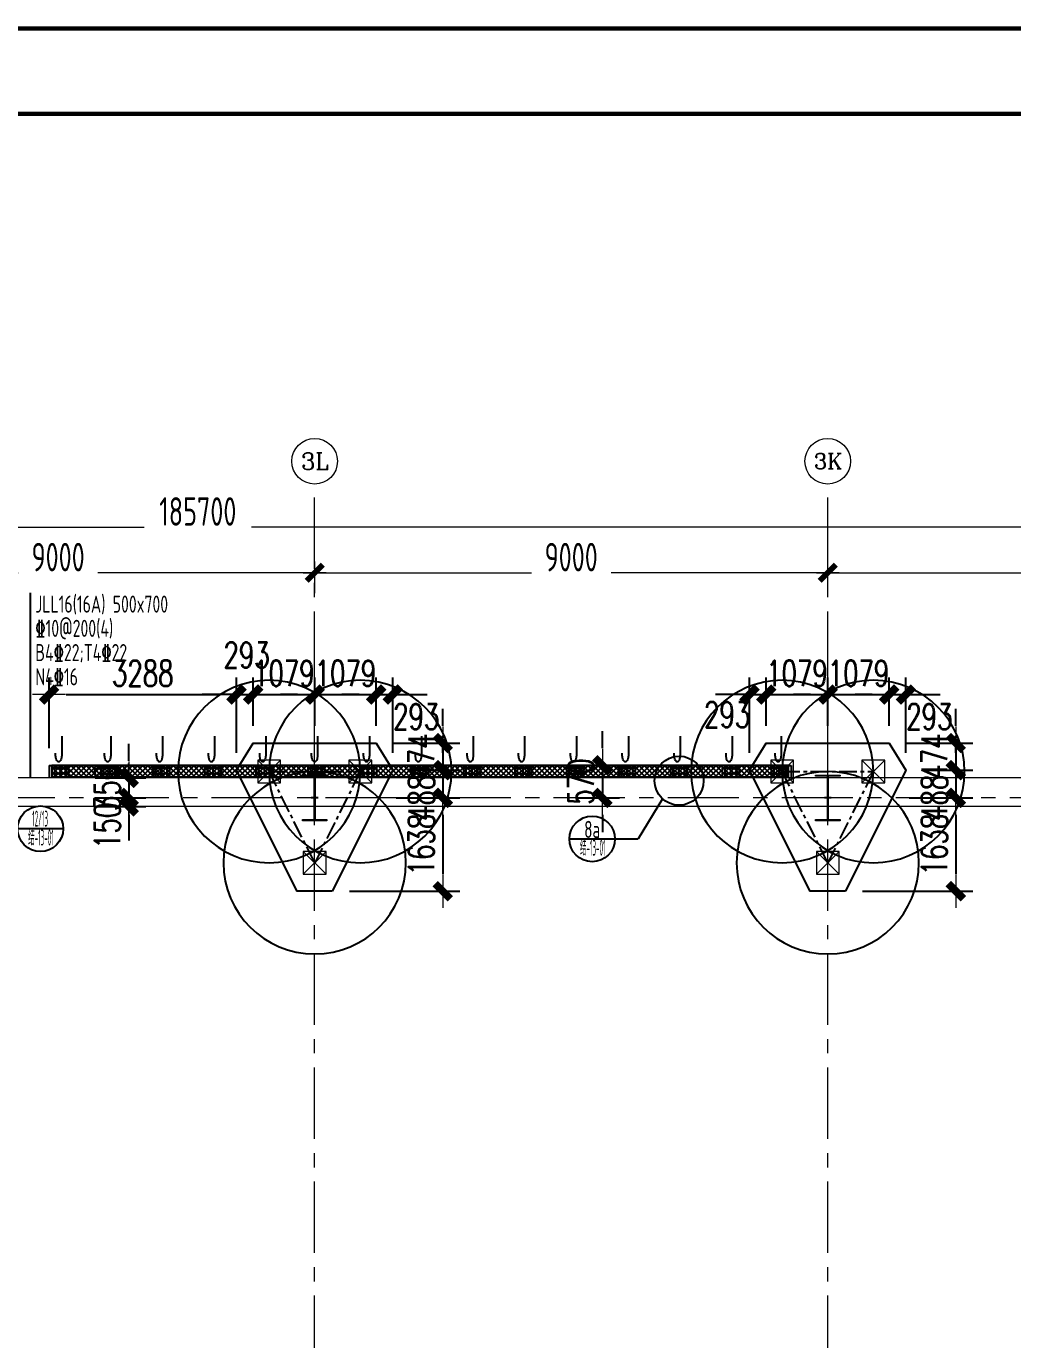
# Model space of a CAD drawing. Extents: x -1201378 to 2367219, y -619313 to 244905.
# Drawn here: x -178817 to -161513, y -192952 to -169915 of the extents above; entities that cross this region are included whole.
import ezdxf
from ezdxf.enums import TextEntityAlignment as Align

# ---------------------------------------------------------------- set-up
doc = ezdxf.new("R2010")
doc.units = 0
doc.header["$LTSCALE"] = 1000
doc.linetypes.add('CENTER', pattern=[2, 1.25, -0.25, 0.25, -0.25])
doc.layers.get('0').update_dxf_attribs({"linetype": 'CONTINUOUS'})
doc.layers.get('Defpoints').update_dxf_attribs({"linetype": 'CONTINUOUS'})
for name, color, linetype in [('0-cxFrame', 155, 'CONTINUOUS'), ('2钢材断面', 2, 'CONTINUOUS'), ('30预埋件', 30, 'CONTINUOUS'), ('40钢材投影', 40, 'CONTINUOUS'), ('A-WINDOW', 140, 'CONTINUOUS'), ('ALT_CEN-0-30', 1, 'CENTER'), ('S-DOTE1', 140, 'CENTER'), ('S-HATCH1-W', 252, 'CONTINUOUS'), ('S-SKL-H', 151, 'CONTINUOUS'), ('S-SS', 111, 'CONTINUOUS'), ('S-XXX', 241, 'CONTINUOUS'), ('结构轮廓线', 1, 'CONTINUOUS')]:
    doc.layers.add(name, color=color, linetype=linetype)
for name, color, linetype, lineweight in [('0-cxText', 131, 'CONTINUOUS', 25), ('S-axis', 111, 'CONTINUOUS', 0), ('S-bkl', 4, 'CONTINUOUS', 0), ('S-col', 2, 'CONTINUOUS', 0), ('S-dim', 81, 'CONTINUOUS', 0), ('S-dote', 5, 'CENTER', 0), ('S-zhuang', 1, 'CONTINUOUS', 0)]:
    doc.layers.add(name, color=color, linetype=linetype, lineweight=lineweight)
doc.styles.add('_TCH_AXIS', font='COMPLEX', dxfattribs={"bigfont": 'GBCBIG'})
doc.styles.add('cx_tuming', font='simhei.ttf')
doc.styles.add('cx_tuqian1', font='')
doc.styles.add('DHTEXT-1', font='romans.shx', dxfattribs={"width": 0.7, "bigfont": 'chinese.shx'})
doc.styles.add('HZS', font='hzs.shx', dxfattribs={"width": 0.7, "bigfont": 'hztxt.shx'})
doc.styles.add('SS1', font='tj-romans1.shx', dxfattribs={"width": 0.7, "bigfont": 'tj-hztxt1.shx'})
doc.styles.add('TSSD_Dimension', font='tssdeng.shx', dxfattribs={"width": 0.7, "bigfont": 'hztxt.shx'})
doc.styles.add('样式 1', font='yjkeng.shx', dxfattribs={"width": 0.7, "height": 300, "bigfont": 'yjkchn.shx'})
doc.styles.add('黑体', font='simhei.ttf', dxfattribs={"width": 0.8})
doc.styles.get('cx_tuqian1').set_extended_font_data('SimSun')
doc.dimstyles.new('S-150-ARCHI', dxfattribs={"dimscale": 150, "dimtxt": 3, "dimasz": 2, "dimexe": 2, "dimexo": 2, "dimgap": 1, "dimtad": 1, "dimdec": 0, "dimzin": 0, "dimdsep": 46, "dimtxsty": 'SS1', "dimblk1": 'TT', "dimblk2": 'TT', "dimsah": 1, "dimcen": 1, "dimclrd": 256, "dimclre": 256, "dimclrt": 256, "dimadec": 0, "dimazin": 0, "dimtfac": 1, "dimtdec": 0, "dimtix": 1, "dimtmove": 2, "dimatfit": 0, "dimldrblk": 'TT', "dimfxl": 2, "dimtolj": 1, "dimtzin": 0, "dimarcsym": 0})
doc.dimstyles.new('TSSD_200_200', dxfattribs={"dimtxt": 500, "dimasz": 200, "dimexe": 200, "dimexo": 500, "dimgap": 200, "dimtad": 1, "dimdec": 0, "dimzin": 0, "dimdsep": 46, "dimtxsty": 'TSSD_Dimension', "dimblk": 'ARCHTICK', "dimcen": 0, "dimdle": 200, "dimclrt": 7, "dimadec": 0, "dimazin": 0, "dimtfac": 1, "dimtdec": 0, "dimtix": 1, "dimtmove": 2, "dimatfit": 3, "dimfxl": 1, "dimtolj": 1, "dimtzin": 0, "dimarcsym": 0})

# ---------------------------------------------------------------- blocks, each defined once
blk = doc.blocks.new('w42343243')
at = {"layer": 'S-col'}
blk.add_lwpolyline([(-165069, 621020), (-164639, 621020), (-164639, 621002), (-164848, 621002), (-164848, 620238), (-164639, 620238), (-164639, 620220), (-165069, 620220), (-165069, 620238), (-164860, 620238), (-164860, 621002), (-165069, 621002)], close=True, dxfattribs=at)
blk = doc.blocks.new('42343')
at = {"layer": 'A-WINDOW'}
for p in [(-54000, 100), (-45000, 100)]:
    blk.add_blockref('w42343243', p, dxfattribs=at)
blk = doc.blocks.new('_ArchTick')
at = {"color": 0, "linetype": 'ByBlock', "const_width": 0.5}
blk.add_lwpolyline([(-0.71, -0.71), (0.71, 0.71)], dxfattribs=at)
blk = doc.blocks.new('*D471')
at = {"layer": 'Defpoints', "color": 0, "transparency": 16777216}
for p in [(-173758, -279500), (-182758, -280358), (-173758, -280358)]:
    blk.add_point(p, dxfattribs=at)
at = {"layer": 'S-axis', "color": 0, "lineweight": -2, "transparency": 16777216}
for p, q in [((-182758, -279858), (-182758, -279300)), ((-173758, -279858), (-173758, -279300)), ((-182958, -279500), (-178957, -279500)), ((-173558, -279500), (-177560, -279500))]:
    blk.add_line(p, q, dxfattribs=at)
at = {"layer": 'S-axis', "color": 0, "lineweight": -2, "transparency": 16777216, "xscale": 200, "yscale": 200, "zscale": 200, "rotation": 180}
blk.add_blockref('_ArchTick', (-182758, -279500), dxfattribs=at)
at = {"layer": 'S-axis', "color": 0, "lineweight": -2, "transparency": 16777216, "xscale": 200, "yscale": 200, "zscale": 200}
blk.add_blockref('_ArchTick', (-173758, -279500), dxfattribs=at)
at = {"layer": 'S-axis', "color": 7, "transparency": 16777216, "insert": (-178258, -279225), "char_height": 500, "attachment_point": 5, "style": 'TSSD_Dimension'}
blk.add_mtext('\\A1;9000', dxfattribs=at)
blk = doc.blocks.new('*D472')
at = {"layer": 'Defpoints', "color": 0, "transparency": 16777216}
for p in [(-164758, -279500), (-173758, -280358), (-164758, -280358)]:
    blk.add_point(p, dxfattribs=at)
at = {"layer": 'S-axis', "color": 0, "lineweight": -2, "transparency": 16777216}
for p, q in [((-173758, -279858), (-173758, -279300)), ((-164758, -279858), (-164758, -279300)), ((-173958, -279500), (-169957, -279500)), ((-164558, -279500), (-168560, -279500))]:
    blk.add_line(p, q, dxfattribs=at)
at = {"layer": 'S-axis', "color": 0, "lineweight": -2, "transparency": 16777216, "xscale": 200, "yscale": 200, "zscale": 200, "rotation": 180}
blk.add_blockref('_ArchTick', (-173758, -279500), dxfattribs=at)
at = {"layer": 'S-axis', "color": 0, "lineweight": -2, "transparency": 16777216, "xscale": 200, "yscale": 200, "zscale": 200}
blk.add_blockref('_ArchTick', (-164758, -279500), dxfattribs=at)
at = {"layer": 'S-axis', "color": 7, "transparency": 16777216, "insert": (-169258, -279225), "char_height": 500, "attachment_point": 5, "style": 'TSSD_Dimension'}
blk.add_mtext('\\A1;9000', dxfattribs=at)
blk = doc.blocks.new('*D473')
at = {"layer": 'Defpoints', "color": 0, "transparency": 16777216}
for p in [(-155758, -279500), (-164758, -280358), (-155758, -280358)]:
    blk.add_point(p, dxfattribs=at)
at = {"layer": 'S-axis', "color": 0, "lineweight": -2, "transparency": 16777216}
for p, q in [((-164758, -279858), (-164758, -279300)), ((-155758, -279858), (-155758, -279300)), ((-164958, -279500), (-160957, -279500)), ((-155558, -279500), (-159560, -279500))]:
    blk.add_line(p, q, dxfattribs=at)
at = {"layer": 'S-axis', "color": 0, "lineweight": -2, "transparency": 16777216, "xscale": 200, "yscale": 200, "zscale": 200, "rotation": 180}
blk.add_blockref('_ArchTick', (-164758, -279500), dxfattribs=at)
at = {"layer": 'S-axis', "color": 0, "lineweight": -2, "transparency": 16777216, "xscale": 200, "yscale": 200, "zscale": 200}
blk.add_blockref('_ArchTick', (-155758, -279500), dxfattribs=at)
at = {"layer": 'S-axis', "color": 7, "transparency": 16777216, "insert": (-160258, -279225), "char_height": 500, "attachment_point": 5, "style": 'TSSD_Dimension'}
blk.add_mtext('\\A1;9000', dxfattribs=at)
blk = doc.blocks.new('*D483')
at = {"layer": 'Defpoints', "color": 0, "transparency": 16777216}
for p in [(-82958, -278700), (-268658, -280258), (-82958, -280258)]:
    blk.add_point(p, dxfattribs=at)
at = {"layer": 'S-axis', "color": 0, "lineweight": -2, "transparency": 16777216}
for p, q in [((-268658, -279758), (-268658, -278500)), ((-82958, -279758), (-82958, -278500)), ((-268858, -278700), (-176749, -278700)), ((-82758, -278700), (-174868, -278700))]:
    blk.add_line(p, q, dxfattribs=at)
at = {"layer": 'S-axis', "color": 0, "lineweight": -2, "transparency": 16777216, "xscale": 200, "yscale": 200, "zscale": 200, "rotation": 180}
blk.add_blockref('_ArchTick', (-268658, -278700), dxfattribs=at)
at = {"layer": 'S-axis', "color": 0, "lineweight": -2, "transparency": 16777216, "xscale": 200, "yscale": 200, "zscale": 200}
blk.add_blockref('_ArchTick', (-82958, -278700), dxfattribs=at)
at = {"layer": 'S-axis', "color": 7, "transparency": 16777216, "insert": (-175808, -278425), "char_height": 500, "attachment_point": 5, "style": 'TSSD_Dimension'}
blk.add_mtext('\\A1;185700', dxfattribs=at)
blk = doc.blocks.new('TK22.A0 L(Dragon)')
at = {"layer": '0-cxFrame', "color": 7, "const_width": 0.5}
blk.add_lwpolyline([(0, 0), (-1486, 0), (-1486, 841), (0, 841)], close=True, dxfattribs=at)
at = {"layer": '0-cxFrame', "const_width": 0.5}
blk.add_lwpolyline([(-80, 10), (-1466, 10), (-1466, 831), (-80, 831)], close=True, dxfattribs=at)
at = {"style": '黑体', "flags": 4}
blk.add_attdef('图幅', text='', height=3.3, dxfattribs=at).set_placement((-40, 3), align=Align.RIGHT)
at = {"layer": '0-cxText', "flags": 4}
for tag, height, style, p in [('建设单位', 3.5, 'cx_tuming', (-45, 240)), ('项目名称', 3.5, 'cx_tuming', (-45, 210)), ('子项名称', 3.5, 'cx_tuming', (-45, 180)), ('工程编号', 3.3, 'cx_tuqian1', (-35, 165)), ('图名1', 3.5, 'cx_tuming', (-45, 87)), ('图名2', 3.5, 'cx_tuming', (-45, 79)), ('图名3', 3.5, 'cx_tuming', (-45, 71)), ('出图日期', 3.3, 'cx_tuqian1', (-39, 60)), ('专业', 3.3, 'cx_tuqian1', (-55, 52)), ('版次', 3.3, 'cx_tuqian1', (-20, 44)), ('图号', 3.3, 'cx_tuqian1', (-55, 44))]:
    blk.add_attdef(tag, text='', height=height, dxfattribs=dict(at, style=style)).set_placement(p, align=Align.MIDDLE)
at = {"layer": 'Defpoints', "color": 6, "flags": 4}
for tag, height, style, p in [('tufu', 3.3, '黑体', (-12, 12)), ('dwfname', 4, 'cx_tuqian1', (-80, 3))]:
    blk.add_attdef(tag, text='', height=height, dxfattribs=dict(at, style=style)).set_placement(p, align=Align.RIGHT)
blk = doc.blocks.new('S-ZHUANG-400')
at = {"layer": 'S-zhuang'}
for p, q in [((200, -200), (-200, 200)), ((-200, -200), (200, 200))]:
    blk.add_line(p, q, dxfattribs=at)
blk.add_lwpolyline([(-200, 200), (200, 200), (200, -200), (-200, -200)], close=True, dxfattribs=at)
blk = doc.blocks.new('CT3')
at = {"layer": 'Defpoints'}
for centre in [(-101758, -256416), (-102558, -258016), (-100958, -258016)]:
    blk.add_circle(centre, 1600, dxfattribs=at)
at = {"layer": 'S-DOTE1', "ltscale": 0.25}
for p, q in [((-101698, -257554), (-101818, -257554)), ((-101758, -257494), (-101758, -257614))]:
    blk.add_line(p, q, dxfattribs=at)
at = {"layer": 'S-DOTE1', "linetype": 'CENTER', "ltscale": 0.25}
blk.add_lwpolyline([(-100958, -258016), (-101758, -256416), (-102558, -258016)], close=True, dxfattribs=at)
at = {"layer": 'S-HATCH1-W'}
blk.add_lwpolyline([(-101449, -255916), (-102067, -255916), (-103130, -258042), (-102837, -258516), (-100680, -258516), (-100387, -258042)], close=True, dxfattribs=at)
at = {"layer": 'S-zhuang', "rotation": 90.00000000000001}
for p in [(-101758, -256416), (-102558, -258016), (-100958, -258016)]:
    blk.add_blockref('S-ZHUANG-400', p, dxfattribs=at)
blk = doc.blocks.new('TT')
blk.add_line((-0.969, 0), (0.969, 0))
at = {"const_width": 0.45}
blk.add_lwpolyline([(-0.442, -0.442), (0.442, 0.442)], dxfattribs=at)
blk = doc.blocks.new('*D1669')
at = {"layer": 'Defpoints', "color": 0, "transparency": 16777216}
for p in [(-174837, -181636), (-174837, -182486), (-175130, -182961)]:
    blk.add_point(p, dxfattribs=at)
at = {"layer": 'S-dim', "lineweight": -2, "transparency": 16777216}
for p, q in [((-175130, -182661), (-175130, -181336)), ((-174837, -182186), (-174837, -181336)), ((-175430, -181636), (-175730, -181636)), ((-175130, -181636), (-174837, -181636)), ((-174537, -181636), (-174237, -181636))]:
    blk.add_line(p, q, dxfattribs=at)
at = {"layer": 'S-dim', "lineweight": -2, "transparency": 16777216, "xscale": 300, "yscale": 300, "zscale": 300}
blk.add_blockref('TT', (-175130, -181636), dxfattribs=at)
at = {"layer": 'S-dim', "lineweight": -2, "transparency": 16777216, "xscale": 300, "yscale": 300, "zscale": 300, "rotation": 180}
blk.add_blockref('TT', (-174837, -181636), dxfattribs=at)
at = {"layer": 'S-dim', "transparency": 16777216, "insert": (-174952, -180942), "char_height": 450, "attachment_point": 5, "style": 'SS1'}
blk.add_mtext('\\A1;293', dxfattribs=at)
blk = doc.blocks.new('*D1670')
at = {"layer": 'Defpoints', "color": 0, "transparency": 16777216}
for p in [(-173758, -181636), (-174837, -182486), (-173758, -182486)]:
    blk.add_point(p, dxfattribs=at)
at = {"layer": 'S-dim', "lineweight": -2, "transparency": 16777216}
for p, q in [((-174837, -182186), (-174837, -181336)), ((-173758, -182186), (-173758, -181336)), ((-175137, -181636), (-175437, -181636)), ((-174837, -181636), (-173758, -181636)), ((-173458, -181636), (-173158, -181636))]:
    blk.add_line(p, q, dxfattribs=at)
at = {"layer": 'S-dim', "lineweight": -2, "transparency": 16777216, "xscale": 300, "yscale": 300, "zscale": 300}
blk.add_blockref('TT', (-174837, -181636), dxfattribs=at)
at = {"layer": 'S-dim', "lineweight": -2, "transparency": 16777216, "xscale": 300, "yscale": 300, "zscale": 300, "rotation": 180}
blk.add_blockref('TT', (-173758, -181636), dxfattribs=at)
at = {"layer": 'S-dim', "transparency": 16777216, "insert": (-174298, -181261), "char_height": 450, "attachment_point": 5, "style": 'SS1'}
blk.add_mtext('\\A1;1079', dxfattribs=at)
blk = doc.blocks.new('*D1671')
at = {"layer": 'Defpoints', "color": 0, "transparency": 16777216}
for p in [(-172680, -181636), (-173758, -182486), (-172680, -182486)]:
    blk.add_point(p, dxfattribs=at)
at = {"layer": 'S-dim', "lineweight": -2, "transparency": 16777216}
for p, q in [((-173758, -182186), (-173758, -181336)), ((-172680, -182186), (-172680, -181336)), ((-174058, -181636), (-174358, -181636)), ((-173758, -181636), (-172680, -181636)), ((-172380, -181636), (-172080, -181636))]:
    blk.add_line(p, q, dxfattribs=at)
at = {"layer": 'S-dim', "lineweight": -2, "transparency": 16777216, "xscale": 300, "yscale": 300, "zscale": 300}
blk.add_blockref('TT', (-173758, -181636), dxfattribs=at)
at = {"layer": 'S-dim', "lineweight": -2, "transparency": 16777216, "xscale": 300, "yscale": 300, "zscale": 300, "rotation": 180}
blk.add_blockref('TT', (-172680, -181636), dxfattribs=at)
at = {"layer": 'S-dim', "transparency": 16777216, "insert": (-173219, -181261), "char_height": 450, "attachment_point": 5, "style": 'SS1'}
blk.add_mtext('\\A1;1079', dxfattribs=at)
blk = doc.blocks.new('*D1672')
at = {"layer": 'Defpoints', "color": 0, "transparency": 16777216}
for p in [(-172387, -181636), (-172680, -182486), (-172387, -182961)]:
    blk.add_point(p, dxfattribs=at)
at = {"layer": 'S-dim', "lineweight": -2, "transparency": 16777216}
for p, q in [((-172680, -182186), (-172680, -181336)), ((-172387, -182661), (-172387, -181336)), ((-172980, -181636), (-173280, -181636)), ((-172680, -181636), (-172387, -181636)), ((-172087, -181636), (-171787, -181636))]:
    blk.add_line(p, q, dxfattribs=at)
at = {"layer": 'S-dim', "lineweight": -2, "transparency": 16777216, "xscale": 300, "yscale": 300, "zscale": 300}
blk.add_blockref('TT', (-172680, -181636), dxfattribs=at)
at = {"layer": 'S-dim', "lineweight": -2, "transparency": 16777216, "xscale": 300, "yscale": 300, "zscale": 300, "rotation": 180}
blk.add_blockref('TT', (-172387, -181636), dxfattribs=at)
at = {"layer": 'S-dim', "transparency": 16777216, "insert": (-171976, -182022), "char_height": 450, "attachment_point": 5, "style": 'SS1'}
blk.add_mtext('\\A1;293', dxfattribs=at)
blk = doc.blocks.new('*D1673')
at = {"layer": 'Defpoints', "color": 0, "transparency": 16777216}
for p in [(-172680, -182486), (-172387, -182961), (-171511, -182961)]:
    blk.add_point(p, dxfattribs=at)
at = {"layer": 'S-dim', "lineweight": -2, "transparency": 16777216}
for p, q in [((-171511, -182186), (-171511, -181886)), ((-172380, -182486), (-171211, -182486)), ((-171511, -182486), (-171511, -182961)), ((-172087, -182961), (-171211, -182961)), ((-171511, -183261), (-171511, -183561))]:
    blk.add_line(p, q, dxfattribs=at)
at = {"layer": 'S-dim', "lineweight": -2, "transparency": 16777216, "xscale": 300, "yscale": 300, "zscale": 300}
for p, rotation in [((-171511, -182486), 270), ((-171511, -182961), 90)]:
    blk.add_blockref('TT', p, dxfattribs=dict(at, rotation=rotation))
at = {"layer": 'S-dim', "transparency": 16777216, "insert": (-171886, -182723), "char_height": 450, "attachment_point": 5, "rotation": 90, "style": 'SS1'}
blk.add_mtext('\\A1;474', dxfattribs=at)
blk = doc.blocks.new('*D1674')
at = {"layer": 'Defpoints', "color": 0, "transparency": 16777216}
for p in [(-172387, -182961), (-172630, -183448), (-171511, -183448)]:
    blk.add_point(p, dxfattribs=at)
at = {"layer": 'S-dim', "lineweight": -2, "transparency": 16777216}
for p, q in [((-171511, -182661), (-171511, -182361)), ((-172087, -182961), (-171211, -182961)), ((-171511, -182961), (-171511, -183448)), ((-172330, -183448), (-171211, -183448)), ((-171511, -183748), (-171511, -184048))]:
    blk.add_line(p, q, dxfattribs=at)
at = {"layer": 'S-dim', "lineweight": -2, "transparency": 16777216, "xscale": 300, "yscale": 300, "zscale": 300}
for p, rotation in [((-171511, -182961), 270), ((-171511, -183448), 90)]:
    blk.add_blockref('TT', p, dxfattribs=dict(at, rotation=rotation))
at = {"layer": 'S-dim', "transparency": 16777216, "insert": (-171886, -183448), "char_height": 450, "attachment_point": 5, "rotation": 90, "style": 'SS1'}
blk.add_mtext('\\A1;488', dxfattribs=at)
blk = doc.blocks.new('*D1675')
at = {"layer": 'Defpoints', "color": 0, "transparency": 16777216}
for p in [(-172630, -183448), (-173449, -185086), (-171511, -185086)]:
    blk.add_point(p, dxfattribs=at)
at = {"layer": 'S-dim', "lineweight": -2, "transparency": 16777216}
for p, q in [((-172330, -183448), (-171211, -183448)), ((-171511, -183748), (-171511, -184786)), ((-173149, -185086), (-171211, -185086))]:
    blk.add_line(p, q, dxfattribs=at)
at = {"layer": 'S-dim', "lineweight": -2, "transparency": 16777216, "xscale": 300, "yscale": 300, "zscale": 300}
for p, rotation in [((-171511, -183448), 90), ((-171511, -185086), 270)]:
    blk.add_blockref('TT', p, dxfattribs=dict(at, rotation=rotation))
at = {"layer": 'S-dim', "transparency": 16777216, "insert": (-171886, -184267), "char_height": 450, "attachment_point": 5, "rotation": 90, "style": 'SS1'}
blk.add_mtext('\\A1;1638', dxfattribs=at)
blk = doc.blocks.new('*D1676')
at = {"layer": 'Defpoints', "color": 0, "transparency": 16777216}
for p in [(-165837, -181636), (-165837, -182486), (-166130, -182961)]:
    blk.add_point(p, dxfattribs=at)
at = {"layer": 'S-dim', "lineweight": -2, "transparency": 16777216}
for p, q in [((-166130, -182661), (-166130, -181336)), ((-165837, -182186), (-165837, -181336)), ((-166430, -181636), (-166730, -181636)), ((-166130, -181636), (-165837, -181636)), ((-165537, -181636), (-165237, -181636))]:
    blk.add_line(p, q, dxfattribs=at)
at = {"layer": 'S-dim', "lineweight": -2, "transparency": 16777216, "xscale": 300, "yscale": 300, "zscale": 300}
blk.add_blockref('TT', (-166130, -181636), dxfattribs=at)
at = {"layer": 'S-dim', "lineweight": -2, "transparency": 16777216, "xscale": 300, "yscale": 300, "zscale": 300, "rotation": 180}
blk.add_blockref('TT', (-165837, -181636), dxfattribs=at)
at = {"layer": 'S-dim', "transparency": 16777216, "insert": (-166522, -181988), "char_height": 450, "attachment_point": 5, "style": 'SS1'}
blk.add_mtext('\\A1;293', dxfattribs=at)
blk = doc.blocks.new('*D1677')
at = {"layer": 'Defpoints', "color": 0, "transparency": 16777216}
for p in [(-164758, -181636), (-165837, -182486), (-164758, -182486)]:
    blk.add_point(p, dxfattribs=at)
at = {"layer": 'S-dim', "lineweight": -2, "transparency": 16777216}
for p, q in [((-165837, -182186), (-165837, -181336)), ((-164758, -182186), (-164758, -181336)), ((-166137, -181636), (-166437, -181636)), ((-165837, -181636), (-164758, -181636)), ((-164458, -181636), (-164158, -181636))]:
    blk.add_line(p, q, dxfattribs=at)
at = {"layer": 'S-dim', "lineweight": -2, "transparency": 16777216, "xscale": 300, "yscale": 300, "zscale": 300}
blk.add_blockref('TT', (-165837, -181636), dxfattribs=at)
at = {"layer": 'S-dim', "lineweight": -2, "transparency": 16777216, "xscale": 300, "yscale": 300, "zscale": 300, "rotation": 180}
blk.add_blockref('TT', (-164758, -181636), dxfattribs=at)
at = {"layer": 'S-dim', "transparency": 16777216, "insert": (-165298, -181261), "char_height": 450, "attachment_point": 5, "style": 'SS1'}
blk.add_mtext('\\A1;1079', dxfattribs=at)
blk = doc.blocks.new('*D1678')
at = {"layer": 'Defpoints', "color": 0, "transparency": 16777216}
for p in [(-163680, -181636), (-164758, -182486), (-163680, -182486)]:
    blk.add_point(p, dxfattribs=at)
at = {"layer": 'S-dim', "lineweight": -2, "transparency": 16777216}
for p, q in [((-164758, -182186), (-164758, -181336)), ((-163680, -182186), (-163680, -181336)), ((-165058, -181636), (-165358, -181636)), ((-164758, -181636), (-163680, -181636)), ((-163380, -181636), (-163080, -181636))]:
    blk.add_line(p, q, dxfattribs=at)
at = {"layer": 'S-dim', "lineweight": -2, "transparency": 16777216, "xscale": 300, "yscale": 300, "zscale": 300}
blk.add_blockref('TT', (-164758, -181636), dxfattribs=at)
at = {"layer": 'S-dim', "lineweight": -2, "transparency": 16777216, "xscale": 300, "yscale": 300, "zscale": 300, "rotation": 180}
blk.add_blockref('TT', (-163680, -181636), dxfattribs=at)
at = {"layer": 'S-dim', "transparency": 16777216, "insert": (-164219, -181261), "char_height": 450, "attachment_point": 5, "style": 'SS1'}
blk.add_mtext('\\A1;1079', dxfattribs=at)
blk = doc.blocks.new('*D1679')
at = {"layer": 'Defpoints', "color": 0, "transparency": 16777216}
for p in [(-163387, -181636), (-163680, -182486), (-163387, -182961)]:
    blk.add_point(p, dxfattribs=at)
at = {"layer": 'S-dim', "lineweight": -2, "transparency": 16777216}
for p, q in [((-163680, -182186), (-163680, -181336)), ((-163387, -182661), (-163387, -181336)), ((-163980, -181636), (-164280, -181636)), ((-163680, -181636), (-163387, -181636)), ((-163087, -181636), (-162787, -181636))]:
    blk.add_line(p, q, dxfattribs=at)
at = {"layer": 'S-dim', "lineweight": -2, "transparency": 16777216, "xscale": 300, "yscale": 300, "zscale": 300}
blk.add_blockref('TT', (-163680, -181636), dxfattribs=at)
at = {"layer": 'S-dim', "lineweight": -2, "transparency": 16777216, "xscale": 300, "yscale": 300, "zscale": 300, "rotation": 180}
blk.add_blockref('TT', (-163387, -181636), dxfattribs=at)
at = {"layer": 'S-dim', "transparency": 16777216, "insert": (-162976, -182022), "char_height": 450, "attachment_point": 5, "style": 'SS1'}
blk.add_mtext('\\A1;293', dxfattribs=at)
blk = doc.blocks.new('*D1680')
at = {"layer": 'Defpoints', "color": 0, "transparency": 16777216}
for p in [(-163680, -182486), (-163387, -182961), (-162511, -182961)]:
    blk.add_point(p, dxfattribs=at)
at = {"layer": 'S-dim', "lineweight": -2, "transparency": 16777216}
for p, q in [((-162511, -182186), (-162511, -181886)), ((-163380, -182486), (-162211, -182486)), ((-162511, -182486), (-162511, -182961)), ((-163087, -182961), (-162211, -182961)), ((-162511, -183261), (-162511, -183561))]:
    blk.add_line(p, q, dxfattribs=at)
at = {"layer": 'S-dim', "lineweight": -2, "transparency": 16777216, "xscale": 300, "yscale": 300, "zscale": 300}
for p, rotation in [((-162511, -182486), 270), ((-162511, -182961), 90)]:
    blk.add_blockref('TT', p, dxfattribs=dict(at, rotation=rotation))
at = {"layer": 'S-dim', "transparency": 16777216, "insert": (-162886, -182723), "char_height": 450, "attachment_point": 5, "rotation": 90, "style": 'SS1'}
blk.add_mtext('\\A1;474', dxfattribs=at)
blk = doc.blocks.new('*D1681')
at = {"layer": 'Defpoints', "color": 0, "transparency": 16777216}
for p in [(-163387, -182961), (-163630, -183448), (-162511, -183448)]:
    blk.add_point(p, dxfattribs=at)
at = {"layer": 'S-dim', "lineweight": -2, "transparency": 16777216}
for p, q in [((-162511, -182661), (-162511, -182361)), ((-163087, -182961), (-162211, -182961)), ((-162511, -182961), (-162511, -183448)), ((-163330, -183448), (-162211, -183448)), ((-162511, -183748), (-162511, -184048))]:
    blk.add_line(p, q, dxfattribs=at)
at = {"layer": 'S-dim', "lineweight": -2, "transparency": 16777216, "xscale": 300, "yscale": 300, "zscale": 300}
for p, rotation in [((-162511, -182961), 270), ((-162511, -183448), 90)]:
    blk.add_blockref('TT', p, dxfattribs=dict(at, rotation=rotation))
at = {"layer": 'S-dim', "transparency": 16777216, "insert": (-162886, -183448), "char_height": 450, "attachment_point": 5, "rotation": 90, "style": 'SS1'}
blk.add_mtext('\\A1;488', dxfattribs=at)
blk = doc.blocks.new('*D1682')
at = {"layer": 'Defpoints', "color": 0, "transparency": 16777216}
for p in [(-163630, -183448), (-164449, -185086), (-162511, -185086)]:
    blk.add_point(p, dxfattribs=at)
at = {"layer": 'S-dim', "lineweight": -2, "transparency": 16777216}
for p, q in [((-163330, -183448), (-162211, -183448)), ((-162511, -183748), (-162511, -184786)), ((-164149, -185086), (-162211, -185086))]:
    blk.add_line(p, q, dxfattribs=at)
at = {"layer": 'S-dim', "lineweight": -2, "transparency": 16777216, "xscale": 300, "yscale": 300, "zscale": 300}
for p, rotation in [((-162511, -183448), 90), ((-162511, -185086), 270)]:
    blk.add_blockref('TT', p, dxfattribs=dict(at, rotation=rotation))
at = {"layer": 'S-dim', "transparency": 16777216, "insert": (-162886, -184267), "char_height": 450, "attachment_point": 5, "rotation": 90, "style": 'SS1'}
blk.add_mtext('\\A1;1638', dxfattribs=at)
blk = doc.blocks.new('*D6399')
at = {"layer": 'Defpoints', "color": 0, "transparency": 16777216}
for p in [(-177911, -183098), (-177911, -183448), (-177020, -183448)]:
    blk.add_point(p, dxfattribs=at)
at = {"layer": 'S-dim', "lineweight": -2, "transparency": 16777216}
for p, q in [((-177020, -182798), (-177020, -182498)), ((-177611, -183098), (-176720, -183098)), ((-177020, -183098), (-177020, -183448)), ((-177611, -183448), (-176720, -183448)), ((-177020, -183748), (-177020, -184048))]:
    blk.add_line(p, q, dxfattribs=at)
at = {"layer": 'S-dim', "lineweight": -2, "transparency": 16777216, "xscale": 300, "yscale": 300, "zscale": 300}
for p, rotation in [((-177020, -183098), 270), ((-177020, -183448), 90)]:
    blk.add_blockref('TT', p, dxfattribs=dict(at, rotation=rotation))
at = {"layer": 'S-dim', "transparency": 16777216, "insert": (-177395, -183273), "char_height": 450, "attachment_point": 5, "rotation": 90, "style": 'SS1'}
blk.add_mtext('\\A1;350', dxfattribs=at)
blk = doc.blocks.new('*D6400')
at = {"layer": 'Defpoints', "color": 0, "transparency": 16777216}
for p in [(-177911, -183448), (-177911, -183598), (-177020, -183598)]:
    blk.add_point(p, dxfattribs=at)
at = {"layer": 'S-dim', "lineweight": -2, "transparency": 16777216}
for p, q in [((-177020, -183148), (-177020, -182848)), ((-177611, -183448), (-176720, -183448)), ((-177611, -183598), (-176720, -183598)), ((-177020, -183448), (-177020, -183598)), ((-177020, -183898), (-177020, -184198))]:
    blk.add_line(p, q, dxfattribs=at)
at = {"layer": 'S-dim', "lineweight": -2, "transparency": 16777216, "xscale": 300, "yscale": 300, "zscale": 300}
for p, rotation in [((-177020, -183448), 270), ((-177020, -183598), 90)]:
    blk.add_blockref('TT', p, dxfattribs=dict(at, rotation=rotation))
at = {"layer": 'S-dim', "transparency": 16777216, "insert": (-177395, -183937), "char_height": 450, "attachment_point": 5, "rotation": 90, "style": 'SS1'}
blk.add_mtext('\\A1;150', dxfattribs=at)
blk = doc.blocks.new('*D6559')
at = {"layer": 'Defpoints', "color": 0, "transparency": 16777216}
for p in [(-169456, -182878), (-169456, -183448), (-168711, -183448)]:
    blk.add_point(p, dxfattribs=at)
at = {"layer": 'S-dim', "lineweight": -2, "transparency": 16777216}
for p, q in [((-168711, -182578), (-168711, -182278)), ((-169156, -182878), (-168411, -182878)), ((-168711, -182878), (-168711, -183448)), ((-169156, -183448), (-168411, -183448)), ((-168711, -183748), (-168711, -184048))]:
    blk.add_line(p, q, dxfattribs=at)
at = {"layer": 'S-dim', "lineweight": -2, "transparency": 16777216, "xscale": 300, "yscale": 300, "zscale": 300}
for p, rotation in [((-168711, -182878), 270), ((-168711, -183448), 90)]:
    blk.add_blockref('TT', p, dxfattribs=dict(at, rotation=rotation))
at = {"layer": 'S-dim', "transparency": 16777216, "insert": (-169086, -183163), "char_height": 450, "attachment_point": 5, "rotation": 90, "style": 'SS1'}
blk.add_mtext('\\A1;570', dxfattribs=at)
blk = doc.blocks.new('3号一层翻口')
at = {"layer": '结构轮廓线', "color": 1, "ltscale": 500}
for p, q in [((-478418, -182878), (-465398, -182878)), ((-478418, -182878), (-478418, -183098)), ((-465398, -182878), (-465398, -183098))]:
    blk.add_line(p, q, dxfattribs=at)
blk = doc.blocks.new('20250902145151')
at = {"layer": '2钢材断面'}
for p, q in [((150, 100), (-150, 100)), ((-150, 100), (-150, -100)), ((150, -100), (150, 100)), ((-150, -100), (150, -100))]:
    blk.add_line(p, q, dxfattribs=at)
at = {"layer": '40钢材投影'}
for centre, radius in [((-100, 50), 10), ((-100, 50), 5), ((0, 50), 10), ((0, 50), 5), ((100, 50), 10), ((100, 50), 5), ((-100, -50), 10), ((-100, -50), 5), ((0, -50), 10), ((0, -50), 5), ((100, -50), 10), ((100, -50), 5)]:
    blk.add_circle(centre, radius, dxfattribs=at)
at = {"layer": 'ALT_CEN-0-30', "ltscale": 20}
for p, q in [((-150, 50), (150, 50)), ((-100, 100), (-100, -100)), ((0, 100), (0, -100)), ((100, 100), (100, -100)), ((-150, -50), (150, -50))]:
    blk.add_line(p, q, dxfattribs=at)
blk = doc.blocks.new('20250912153858')
at = {"ltscale": 50}
blk.add_blockref('20250902145151', (0, 100), dxfattribs=at)
at = {"layer": '30预埋件', "style": 'DHTEXT-1', "text_generation_flag": 6, "width": 0.55}
blk.add_attdef('B', (105, -65), '', height=450, dxfattribs=at)
blk = doc.blocks.new('*D8740')
at = {"layer": 'Defpoints', "color": 0, "transparency": 16777216}
for p in [(-175130, -181636), (-178418, -182878), (-175130, -182961)]:
    blk.add_point(p, dxfattribs=at)
at = {"layer": 'S-dim', "lineweight": -2, "transparency": 16777216}
for p, q in [((-178418, -182578), (-178418, -181336)), ((-175130, -182661), (-175130, -181336)), ((-178118, -181636), (-175430, -181636))]:
    blk.add_line(p, q, dxfattribs=at)
at = {"layer": 'S-dim', "lineweight": -2, "transparency": 16777216, "xscale": 300, "yscale": 300, "zscale": 300, "rotation": 180}
blk.add_blockref('TT', (-178418, -181636), dxfattribs=at)
at = {"layer": 'S-dim', "lineweight": -2, "transparency": 16777216, "xscale": 300, "yscale": 300, "zscale": 300}
blk.add_blockref('TT', (-175130, -181636), dxfattribs=at)
at = {"layer": 'S-dim', "transparency": 16777216, "insert": (-176774, -181261), "char_height": 450, "attachment_point": 5, "style": 'SS1'}
blk.add_mtext('\\A1;3288', dxfattribs=at)
blk = doc.blocks.new('3#轴网')
at = {"layer": 'S-axis'}
for centre in [(-173758.5, -277544.2), (-164758.5, -277544.2)]:
    blk.add_circle(centre, 400, dxfattribs=at)
at = {"layer": 'S-dote'}
for p, q in [((-173758.5, -363428.2), (-173758.5, -277944.2)), ((-164758.5, -363428.2), (-164758.5, -277944.2)), ((-78316.2, -283448.2), (-273210.6, -283448.2))]:
    blk.add_line(p, q, dxfattribs=at)
at = {"layer": 'S-axis', "style": '_TCH_AXIS'}
for s, height, p, p2 in [('3L', 294.28, (-173996.7, -277691.4), (-173520.2, -277691.4)), ('3K', 270.86, (-165003.5, -277679.7), (-164513.4, -277679.7))]:
    blk.add_text(s, height=height, dxfattribs=at).set_placement(p, p2, align=Align.FIT)
at = {"layer": 'S-axis'}
for base, p1, p2, picture, middle in [((-82958.5, -278700.4), (-268658.5, -280258.4), (-82958.5, -280258.4), '*D483', (-175808.5, -278425.4)), ((-173758.5, -279500.4), (-182758.5, -280358.4), (-173758.5, -280358.4), '*D471', (-178258.5, -279225.4)), ((-164758.5, -279500.4), (-173758.5, -280358.4), (-164758.5, -280358.4), '*D472', (-169258.5, -279225.4)), ((-155758.5, -279500.4), (-164758.5, -280358.4), (-155758.5, -280358.4), '*D473', (-160258.5, -279225.4))]:
    dim = blk.add_linear_dim(base=base, p1=p1, p2=p2, angle=0, dimstyle='TSSD_200_200', dxfattribs=at)
    dim.commit()
    dim.dimension.update_dxf_attribs({"geometry": picture, "text_midpoint": middle, "dimtype": 161})

msp = doc.modelspace()

# ---------------------------------------------------------------- hatches: boundary and pattern name
at = {"layer": 'S-HATCH1-W'}
h = msp.add_hatch(dxfattribs=at)
h.set_pattern_fill('ANSI37', color=256, scale=20)
h.paths.add_polyline_path([(-165448.5, -182878.2), (-178368.5, -182878.2), (-178368.5, -183078.1), (-165448.5, -183078.1)])

# ---------------------------------------------------------------- linework, layer by layer
at = {"layer": 'S-bkl'}
for p, q in [((-103058.5, -183098.2), (-251012.9, -183098.2)), ((-103028.5, -183597.3), (-250596.6, -183597.3))]:
    msp.add_line(p, q, dxfattribs=at)
at = {"layer": 'S-HATCH1-W', "elevation": 0}
msp.add_lwpolyline([(-165448.5, -182878.2), (-178368.5, -182878.2), (-178368.5, -183078.1), (-165448.5, -183078.1)], close=True, dxfattribs=at)
at = {"layer": 'S-SKL-H'}
msp.add_line((-178745.6, -183098.2), (-178745.6, -179850.9), dxfattribs=at)
at = {"layer": 'S-XXX'}
for p, q in [((-167656, -183463.6), (-168082.3, -184168.5)), ((-178169, -183989.8), (-179377.1, -183989.8)), ((-169290.3, -184168.5), (-168082.3, -184168.5))]:
    msp.add_line(p, q, dxfattribs=at)
for centre, radius in [((-167365.4, -183146.5), 430.2), ((-178569, -183989.8), 400), ((-168890.3, -184168.5), 400)]:
    msp.add_circle(centre, radius, dxfattribs=at)

# ---------------------------------------------------------------- block references
at = {"layer": '0-cxFrame', "xscale": 150, "yscale": 150, "zscale": 150}
msp.add_blockref('TK22.A0 L(Dragon)', (-64991.7, -296102.2), dxfattribs=at)
at = {"layer": 'S-axis'}
msp.add_blockref('3#轴网', (0, 100000), dxfattribs=at)
at = {"layer": 'S-col'}
msp.add_blockref('42343', (45095.7, -804168.2), dxfattribs=at)
at = {"layer": 'S-SS'}
msp.add_blockref('3号一层翻口', (300000, 0), dxfattribs=at)
at = {"layer": 'S-zhuang', "xscale": -1, "rotation": 180}
for p in [(-72000, -441002.4), (-63000, -441002.4)]:
    msp.add_blockref('CT3', p, dxfattribs=at)
at = {"layer": '结构轮廓线', "ltscale": 500, "rotation": 180}
for p in [(-178218.5, -182878.1), (-177358.5, -182878.1), (-176448.5, -182878.1), (-175538.5, -182878.1), (-174638.5, -182878.1), (-173728.5, -182878.1), (-172818.5, -182878.1), (-171908.5, -182878.1), (-170998.5, -182878.1), (-170098.5, -182878.1), (-169188.5, -182878.1), (-168278.5, -182878.1), (-167368.5, -182878.1), (-166458.5, -182878.1), (-165598.5, -182878.1)]:
    msp.add_blockref('20250912153858', p, dxfattribs=at).add_auto_attribs({'B': 'J'})

# ---------------------------------------------------------------- texts
at = {"layer": 'S-SKL-H', "style": '样式 1', "width": 0.7}
for s, p in [('JLL16(16A) 500x700', (-178658.5, -180199.6)), ('%%13210@200(4)', (-178658.5, -180624.6)), ('B4%%13222;T4%%13222', (-178658.5, -181049.6)), ('N4%%13216', (-178658.5, -181474.6))]:
    msp.add_text(s, height=300, dxfattribs=at).set_placement(p)
at = {"layer": 'S-XXX', "style": 'HZS'}
for s, height, width, p in [('12/13', 280, 0.3, (-178574.2, -183951.8)), ('结-13-01', 280, 0.3, (-178558.9, -184283)), ('8a', 300, 0.75, (-168890.3, -184151.2)), ('结-13-01', 280, 0.3, (-168880.2, -184461.8))]:
    msp.add_text(s, height=height, dxfattribs=dict(at, width=width)).set_placement(p, align=Align.CENTER)

# ---------------------------------------------------------------- dimensions: what is measured, and where the dimension line sits
at = {"layer": 'S-dim'}
for base, p1, p2, picture, middle in [((-174837.2, -181635.7), (-175130.3, -182960.6), (-174837.2, -182486.3), '*D1669', (-174951.8, -180941.8)), ((-172386.6, -181635.7), (-172679.7, -182486.3), (-172386.6, -182960.6), '*D1672', (-171976.3, -182021.9)), ((-165837.2, -181635.7), (-166130.3, -182960.6), (-165837.2, -182486.3), '*D1676', (-166522, -181988.3)), ((-163386.6, -181635.7), (-163679.7, -182486.3), (-163386.6, -182960.6), '*D1679', (-162976.3, -182021.9))]:
    dim = msp.add_linear_dim(base=base, p1=p1, p2=p2, dimstyle='S-150-ARCHI', dxfattribs=at)
    dim.commit()
    dim.dimension.update_dxf_attribs({"geometry": picture, "text_midpoint": middle, "dimtype": 160})
for base, p1, p2, picture, middle in [((-175130.3, -181635.7), (-178418.5, -182878.3), (-175130.3, -182960.6), '*D8740', (-176774.4, -181260.7)), ((-173758.5, -181635.7), (-174837.2, -182486.3), (-173758.5, -182486.3), '*D1670', (-174297.8, -181260.7)), ((-172679.7, -181635.7), (-173758.5, -182486.3), (-172679.7, -182486.3), '*D1671', (-173219.1, -181260.7)), ((-164758.5, -181635.7), (-165837.2, -182486.3), (-164758.5, -182486.3), '*D1677', (-165297.8, -181260.7)), ((-163679.7, -181635.7), (-164758.5, -182486.3), (-163679.7, -182486.3), '*D1678', (-164219.1, -181260.7))]:
    dim = msp.add_linear_dim(base=base, p1=p1, p2=p2, dimstyle='S-150-ARCHI', dxfattribs=at)
    dim.commit()
    dim.dimension.update_dxf_attribs({"geometry": picture, "text_midpoint": middle})
for base, p1, p2, angle, picture, middle in [((-171510.6, -182960.6), (-172679.7, -182486.3), (-172386.6, -182960.6), 270, '*D1673', (-171885.6, -182723.4)), ((-162510.6, -182960.6), (-163679.7, -182486.3), (-163386.6, -182960.6), 270, '*D1680', (-162885.6, -182723.4)), ((-168711.3, -183448.2), (-169456.3, -182878.2), (-169456.3, -183448.2), 90, '*D6559', (-169086.3, -183163.2)), ((-177019.9, -183448.2), (-177910.5, -183098.2), (-177910.5, -183448.2), 90, '*D6399', (-177394.9, -183273.2)), ((-171510.6, -185086.3), (-172630.4, -183448.2), (-173449.4, -185086.3), 270, '*D1675', (-171885.6, -184267.2)), ((-162510.6, -185086.3), (-163630.4, -183448.2), (-164449.4, -185086.3), 270, '*D1682', (-162885.6, -184267.2))]:
    dim = msp.add_linear_dim(base=base, p1=p1, p2=p2, angle=angle, dimstyle='S-150-ARCHI', dxfattribs=at)
    dim.commit()
    dim.dimension.update_dxf_attribs({"geometry": picture, "text_midpoint": middle})
for base, p1, p2, angle, picture, middle in [((-171510.6, -183448.2), (-172386.6, -182960.6), (-172630.4, -183448.2), 270, '*D1674', (-171885.6, -183448.2)), ((-162510.6, -183448.2), (-163386.6, -182960.6), (-163630.4, -183448.2), 270, '*D1681', (-162885.6, -183448.2)), ((-177019.9, -183598.2), (-177910.5, -183448.2), (-177910.5, -183598.2), 90, '*D6400', (-177394.9, -183936.8))]:
    dim = msp.add_linear_dim(base=base, p1=p1, p2=p2, angle=angle, dimstyle='S-150-ARCHI', dxfattribs=at)
    dim.commit()
    dim.dimension.update_dxf_attribs({"geometry": picture, "text_midpoint": middle, "dimtype": 160})

doc.saveas('drawing.dxf')
